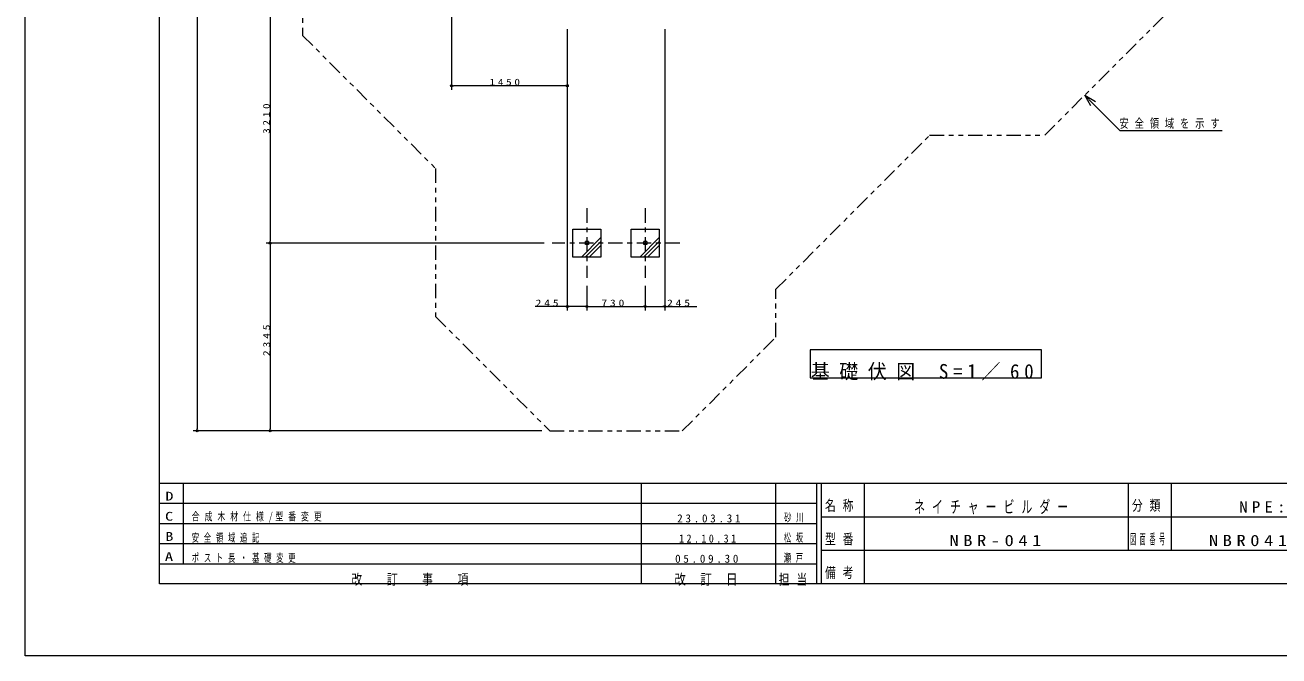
# Model space of a CAD drawing. Units: millimetres on the paper. Extents: x 0 to 420, y -594 to 297.
# Drawn here: x 0 to 261.5, y -594 to -462.6 of the extents above; entities that cross this region are included whole.
import ezdxf
from ezdxf.enums import TextEntityAlignment as Align

# ---------------------------------------------------------------- set-up
doc = ezdxf.new("R2010")
doc.units = ezdxf.units.MM
doc.linetypes.add('USER2', pattern=[6, 3, -1, 1, -1])
doc.linetypes.add('USER3', pattern=[8, 3, -1, 1, -1, 1, -1])
for name, color, linetype, lineweight in [('0_2', 7, 'Continuous', 13), ('2D_DIMENSION', 7, 'Continuous', 13), ('2D_OUTLINE', 7, 'USER3', 13), ('FMT', 7, 'Continuous', 13), ('FMT-TXT', 7, 'Continuous', 13), ('FOOTING', 7, 'Continuous', 13), ('FOOTING_C', 7, 'USER2', 13), ('FOOTING_H', 7, 'Continuous', 13), ('TEXT', 7, 'Continuous', 13)]:
    doc.layers.add(name, color=color, linetype=linetype, lineweight=lineweight)
doc.styles.add('ＭＳ ゴシック', font='')
doc.styles.get('ＭＳ ゴシック').set_extended_font_data('MS Gothic')

msp = doc.modelspace()

# ---------------------------------------------------------------- linework, layer by layer
at = {"layer": '0_2'}
for points in [[(0, -297), (420, -297), (420, -594), (0, -594)], [(163.705, -536.057), (211.92, -536.057), (211.92, -530.223), (163.705, -530.223)]]:
    msp.add_lwpolyline(points, close=True, dxfattribs=at)
at = {"layer": '2D_DIMENSION'}
for p, q in [((35.874, -342.573), (35.874, -546.706)), ((51.077, -454.912), (51.077, -507.592)), ((88.903, -460.102), (88.903, -476.05)), ((113.07, -463.425), (113.07, -476.05)), ((113.07, -463.425), (113.07, -522.064)), ((133.39, -463.425), (133.39, -522.064)), ((88.903, -475.216), (89.32, -475.216)), ((112.653, -475.216), (89.32, -475.216)), ((113.07, -475.216), (112.653, -475.216)), ((220.964, -477.194), (222.723, -478.97)), ((220.964, -477.194), (223.199, -478.499)), ((222.247, -479.442), (220.964, -477.194)), ((222.723, -478.97), (228.252, -484.553)), ((228.252, -484.553), (249.616, -484.553)), ((108.23, -508.008), (50.243, -508.008)), ((108.23, -508.008), (50.269, -508.008)), ((51.077, -508.008), (51.077, -507.592)), ((51.103, -508.008), (51.103, -508.425)), ((51.103, -508.425), (51.103, -546.706)), ((117.146, -516.925), (117.146, -522.064)), ((117.146, -516.925), (117.146, -522.064)), ((129.313, -516.925), (129.313, -522.064)), ((129.313, -516.925), (129.313, -522.064)), ((113.07, -521.23), (106.391, -521.23)), ((113.07, -521.23), (113.486, -521.23)), ((116.73, -521.23), (113.486, -521.23)), ((117.146, -521.23), (116.73, -521.23)), ((117.146, -521.23), (117.563, -521.23)), ((117.563, -521.23), (128.896, -521.23)), ((129.313, -521.23), (128.896, -521.23)), ((129.313, -521.23), (129.73, -521.23)), ((129.73, -521.23), (132.973, -521.23)), ((133.39, -521.23), (132.973, -521.23)), ((133.39, -521.23), (140.068, -521.23)), ((107.756, -547.123), (35.041, -547.123)), ((35.874, -547.123), (35.874, -546.706)), ((107.756, -547.123), (50.269, -547.123)), ((51.103, -547.123), (51.103, -546.706))]:
    msp.add_line(p, q, dxfattribs=at)
for centre in [(88.903, -475.216), (113.07, -475.216), (51.077, -508.008), (51.103, -508.008), (113.07, -521.23), (117.146, -521.23), (117.146, -521.23), (129.313, -521.23), (129.313, -521.23), (133.39, -521.23), (35.874, -547.123), (51.103, -547.123)]:
    msp.add_circle(centre, 0.208, dxfattribs=at)
at = {"layer": '2D_OUTLINE'}
msp.add_lwpolyline([(257.867, -400.723), (199.3, -342.157), (91.938, -342.157), (44.207, -389.888), (44.207, -417.502), (57.85, -431.144), (57.85, -464.726), (85.605, -492.481), (85.605, -523.305), (109.423, -547.123), (137.037, -547.123), (156.563, -527.597), (156.563, -517.617), (188.627, -485.553), (212.616, -485.553), (257.867, -440.302)], close=True, dxfattribs=at)
at = {"layer": 'FMT'}
for p, q in [((28, -558), (403, -558)), ((33, -558), (33, -574.8)), ((128.5, -558), (128.5, -579)), ((156.5, -558), (156.5, -579)), ((165, -558), (165, -579)), ((166, -558), (166, -579)), ((175, -558), (175, -579)), ((230, -558), (230, -572)), ((239, -558), (239, -572)), ((28, -562.2), (165, -562.2)), ((28, -566.4), (165, -566.4)), ((166, -565), (306, -565)), ((28, -570.6), (165, -570.6)), ((166, -572), (306, -572)), ((28, -574.8), (165, -574.8))]:
    msp.add_line(p, q, dxfattribs=at)
msp.add_lwpolyline([(28, -579), (28, -322), (403, -322), (403, -579)], close=True, dxfattribs=at)
at = {"layer": 'FOOTING'}
for p, q in [((116.83, -508.325), (116.83, -507.692)), ((117.463, -507.692), (116.83, -507.692)), ((117.463, -508.325), (116.83, -508.325)), ((117.463, -507.692), (117.463, -508.325)), ((128.996, -508.325), (128.996, -507.692)), ((129.63, -507.692), (128.996, -507.692)), ((129.63, -508.325), (128.996, -508.325)), ((129.63, -507.692), (129.63, -508.325))]:
    msp.add_line(p, q, dxfattribs=at)
for points in [[(114.23, -505.092), (120.063, -505.092), (120.063, -510.925), (114.23, -510.925)], [(126.396, -505.092), (132.23, -505.092), (132.23, -510.925), (126.396, -510.925)]]:
    msp.add_lwpolyline(points, close=True, dxfattribs=at)
at = {"layer": 'FOOTING_C'}
for p, q in [((117.146, -500.758), (117.146, -515.258)), ((129.313, -500.758), (129.313, -515.258)), ((136.563, -508.008), (109.896, -508.008))]:
    msp.add_line(p, q, dxfattribs=at)
at = {"layer": 'FOOTING_H'}
for p, q in [((115.995, -510.925), (120.063, -506.857)), ((128.161, -510.925), (132.23, -506.857)), ((116.82, -510.925), (120.063, -507.682)), ((117.645, -510.925), (120.063, -508.507)), ((128.986, -510.925), (132.23, -507.682)), ((129.811, -510.925), (132.23, -508.507))]:
    msp.add_line(p, q, dxfattribs=at)

# ---------------------------------------------------------------- texts
at = {"layer": '2D_DIMENSION', "attachment_point": 7, "style": 'ＭＳ ゴシック'}
for s, insert, char_height in [('\\T1.5;\\W1.2;1450', (96.879, -475.188), 1.405), ('\\T1.64;\\W0.75;安全領域を示す', (228.218, -484.207), 1.833), ('\\T1.5;\\W1.25;245', (106.465, -521.203), 1.405), ('\\T1.5;\\W1.25;730', (120.172, -521.203), 1.405), ('\\T1.5;\\W1.25;245', (133.88, -521.203), 1.405)]:
    msp.add_mtext(s, dxfattribs=dict(at, insert=insert, char_height=char_height))
at = {"layer": '2D_DIMENSION', "char_height": 1.405, "attachment_point": 7, "rotation": 90, "style": 'ＭＳ ゴシック'}
for s, insert in [('\\T1.5;\\W1.2;3210', (51.049, -485.222)), ('\\T1.5;\\W1.25;2345', (51.075, -531.536))]:
    msp.add_mtext(s, dxfattribs=dict(at, insert=insert))
at = {"layer": 'FMT-TXT', "style": 'ＭＳ ゴシック'}
for s, width, p in [('D', 1.35, (29.25, -562.183)), ('C', 1.35, (29.19, -566.383)), ('B', 1.35, (29.25, -570.583)), ('A', 1.4, (29.131, -574.783))]:
    msp.add_text(s, height=1.833, dxfattribs=dict(at, width=width)).set_placement(p, align=Align.BOTTOM_LEFT)
at = {"layer": 'FMT-TXT', "attachment_point": 7, "style": 'ＭＳ ゴシック'}
for s, insert, char_height in [('\\T1.64;\\W0.75;名称', (166.8, -564), 2.199), ('\\T1.64;\\W0.65;ネイチャービルダー', (185.385, -564.533), 2.566), ('\\T1.64;\\W0.75;分類', (230.8, -564), 2.199), ('\\T1.5;\\W1.1;NPE:STD', (253.174, -564.167), 2.346), ('\\T1.62;\\W0.7;合成木材仕様/型番変更', (34.755, -566.217), 1.686), ('\\T1.5;23.03.31', (135.994, -566.217), 1.686), ('\\T1.64;\\W0.65;砂川', (158.266, -566.217), 1.686), ('\\T1.64;\\W0.65;安全領域追記', (34.755, -570.417), 1.686), ('\\T1.5;\\W0.9;12.10.31', (136.389, -570.417), 1.686), ('\\T1.64;\\W0.65;松坂', (158.197, -570.417), 1.686), ('\\T1.64;\\W0.75;型番', (166.8, -571), 2.199), ('\\T1.5;\\W1.2;NBR-041', (192.763, -571.167), 2.346), ('\\T1.64;\\W0.4;図面番号', (230.43, -571), 2.199), ('\\T1.5;\\W1.2;NBR041-303C', (246.866, -571.167), 2.346), ('\\T1.64;\\W0.65;ポスト長・基礎変更', (34.755, -574.617), 1.686), ('\\T1.64;\\W0.65;瀬戸', (158.197, -574.617), 1.686), ('\\T1.5;05.09.30', (135.551, -574.617), 1.686), ('\\T1.64;\\W0.75;改\u3000訂\u3000事\u3000項', (68.05, -579.4), 2.199), ('\\T1.5;\\W0.8;改\\~訂\\~日', (135.4, -579.4), 2.199), ('\\T1.64;\\W0.75;担当', (157.15, -579.4), 2.199), ('\\T1.64;\\W0.75;備考', (166.8, -578), 2.199)]:
    msp.add_mtext(s, dxfattribs=dict(at, insert=insert, char_height=char_height))
at = {"layer": 'TEXT', "insert": (163.844, -536.612), "char_height": 3.055, "attachment_point": 7, "style": 'ＭＳ ゴシック'}
msp.add_mtext('\\T1.5;\\W0.95;基礎伏図\\~S=1／60', dxfattribs=at)

doc.saveas('drawing.dxf')
